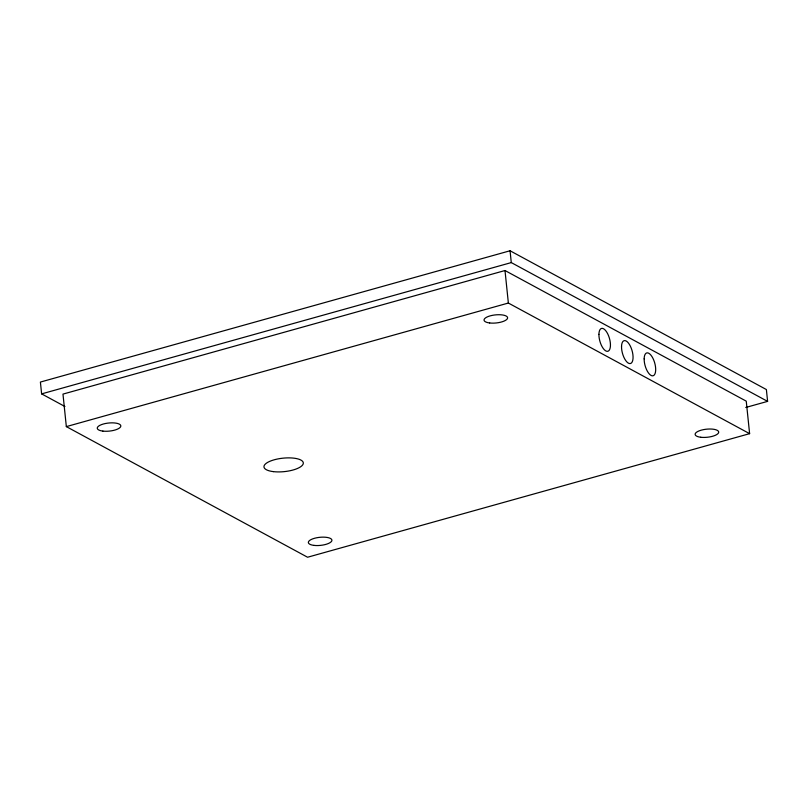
<?xml version="1.0" encoding="UTF-8"?>
<svg xmlns="http://www.w3.org/2000/svg" width="808" height="808" viewBox="0 0 808 808"><rect width="100%" height="100%" fill="white"/><g stroke="black" fill="none" stroke-linecap="round" stroke-linejoin="round"><path stroke-width="1.21" d="M745.754 407.474L767.6 401.374L766.378 389.547L510.06 250.763L40.4 382.063L41.622 393.88L64.923 406.505M41.622 393.88L511.282 262.59L767.6 401.374M505 270.529L62.974 394.102L66.337 426.614L307.575 557.237L749.612 433.664L746.249 401.152L505 270.529L508.363 303.04L749.612 433.664M66.337 426.614L508.363 303.04M510.06 250.763L511.282 262.59M313.979 545.39A11.857 4.06 -5.9 0 0 331.926 540.37A11.857 4.06 -5.9 0 0 314.474 538.29A11.857 4.06 -5.9 0 0 313.979 545.39M273.407 471.63A19.766 6.757 -5.9 0 0 303.313 463.267A19.766 6.757 -5.9 0 0 274.225 459.792A19.766 6.757 -5.9 0 0 273.407 471.63M102.889 431.098A11.857 4.06 -5.9 0 0 120.836 426.079A11.857 4.06 -5.9 0 0 103.384 423.998A11.857 4.06 -5.9 0 0 102.889 431.098M489.668 322.968A11.857 4.06 -5.9 0 0 507.616 317.948A11.857 4.06 -5.9 0 0 490.163 315.867A11.857 4.06 -5.9 0 0 489.668 322.968M700.758 437.259A11.857 4.06 -5.9 0 0 718.706 432.25A11.857 4.06 -5.9 0 0 701.253 430.159A11.857 4.06 -5.9 0 0 700.758 437.259M621.534 346.602A11.857 4.989 74.4 0 0 630.038 363.59A11.857 4.989 74.4 0 0 630.331 346.097A11.857 4.989 74.4 0 0 621.534 346.602M644.158 358.843A11.857 4.989 74.4 0 0 652.662 375.841A11.857 4.989 74.4 0 0 652.955 358.348A11.857 4.989 74.4 0 0 644.158 358.843M598.92 334.35A11.857 4.989 74.4 0 0 607.424 351.349A11.857 4.989 74.4 0 0 607.717 333.856A11.857 4.989 74.4 0 0 598.92 334.35"/></g></svg>
